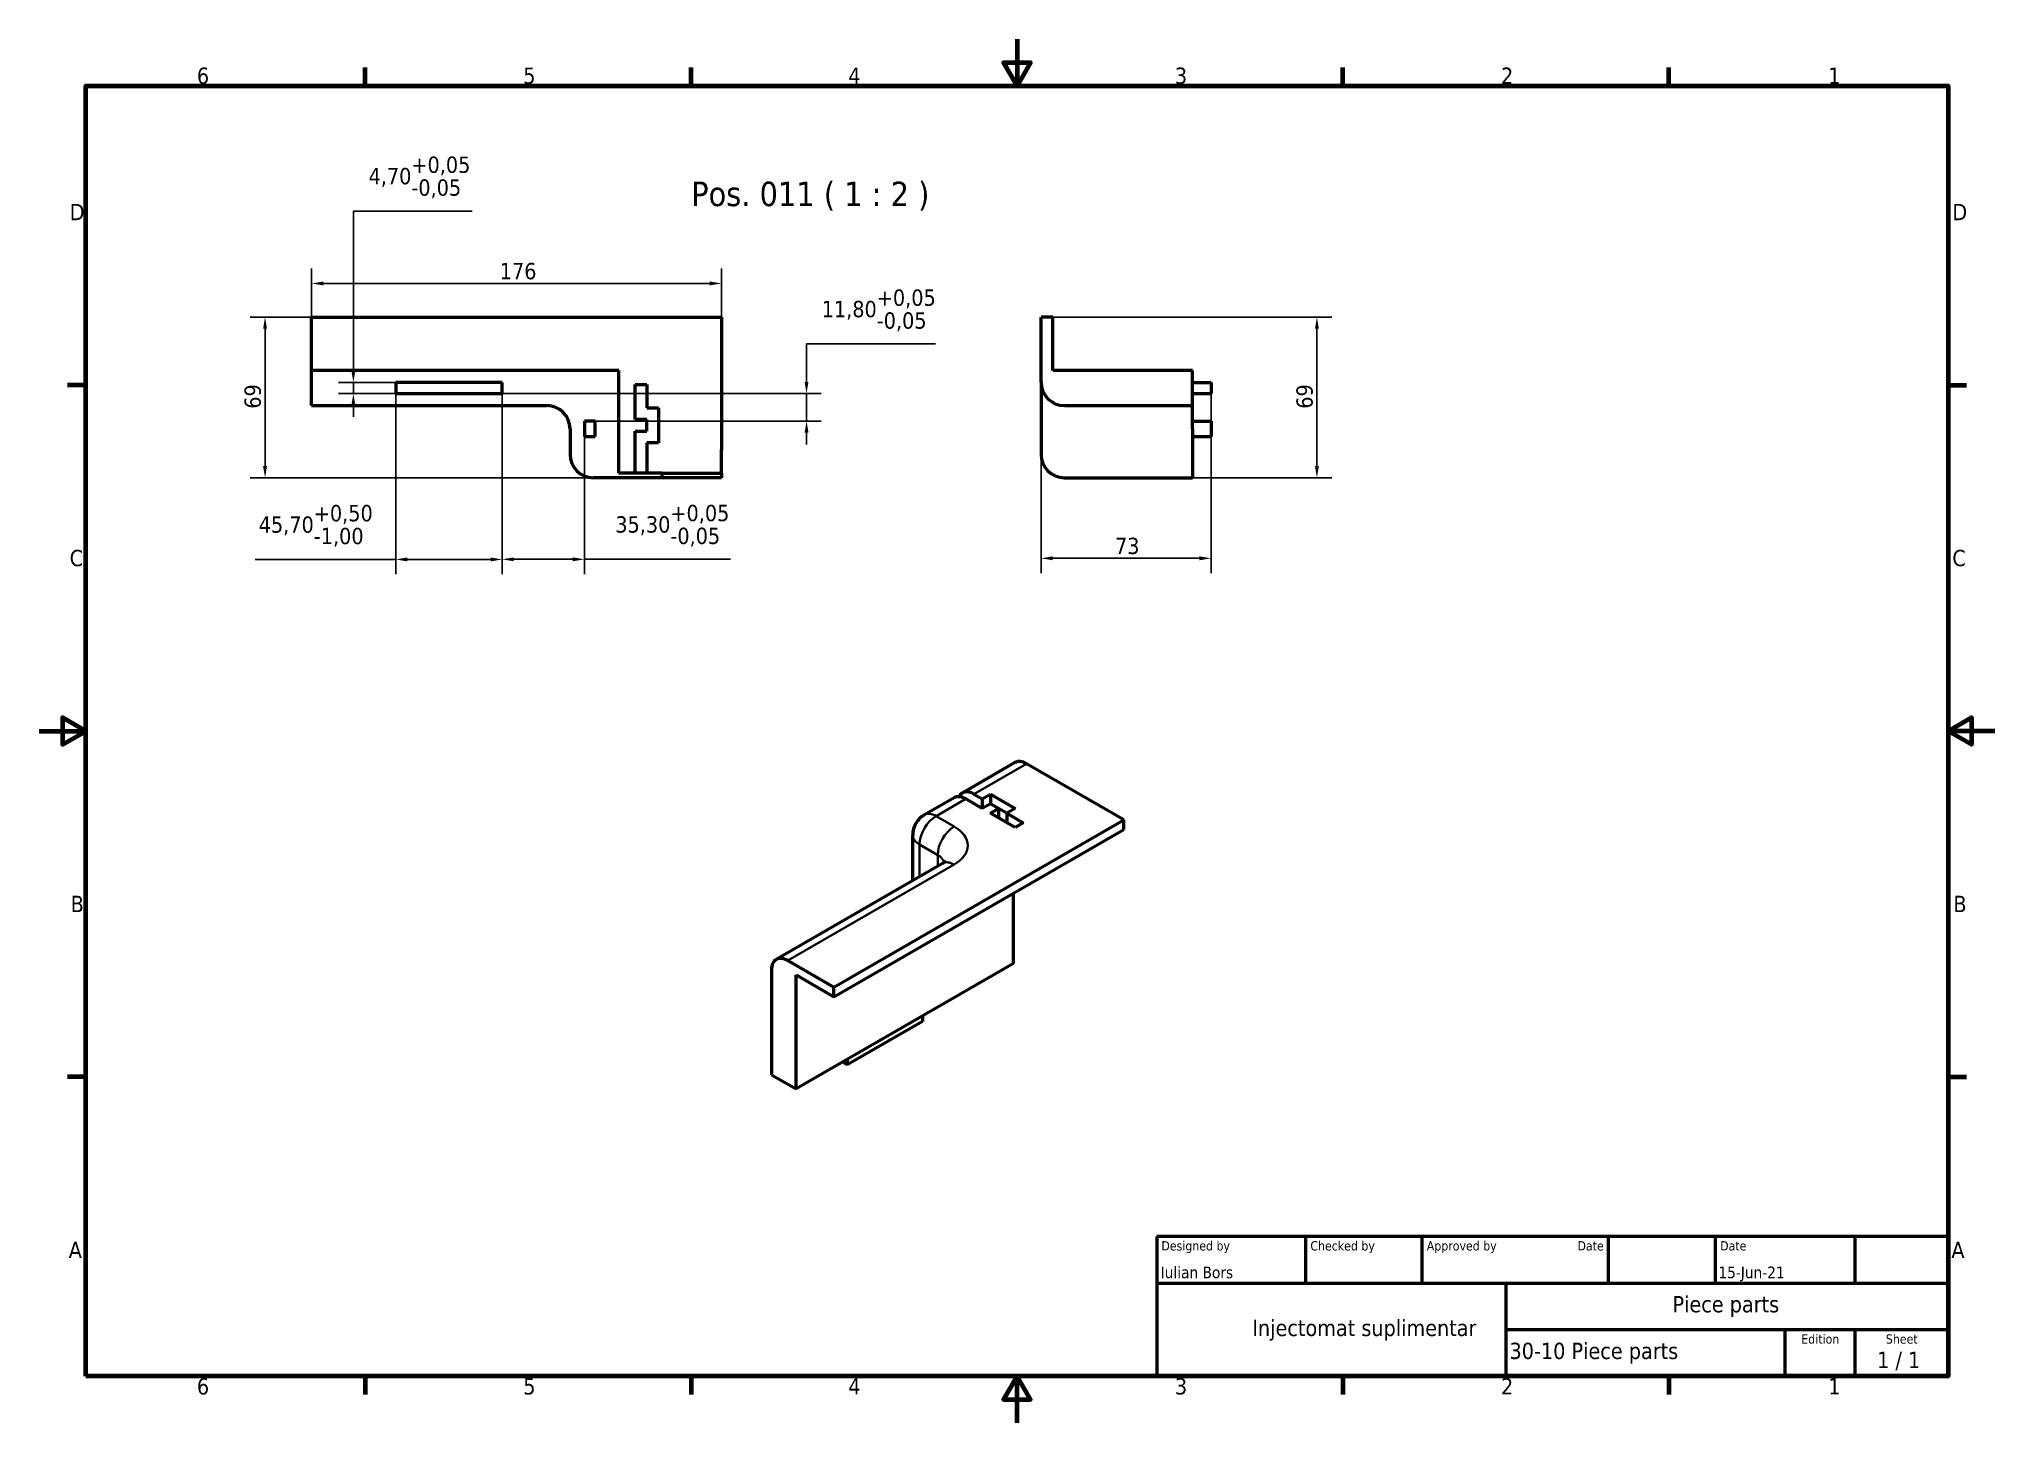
# Model space of a CAD drawing. Header units: millimetres. Extents: x 0 to 840, y 0 to 594.
import ezdxf
from ezdxf.enums import TextEntityAlignment as Align

# ---------------------------------------------------------------- set-up
doc = ezdxf.new("R2010")
doc.units = ezdxf.units.MM
doc.header["$LTSCALE"] = 2
for name, color, linetype, lineweight in [('Border (ISO)', 7, 'Continuous', 70), ('Dimension (ISO)', 7, 'Continuous', 25), ('Symbol (ISO)', 7, 'Continuous', 25), ('Title (ISO)', 7, 'Continuous', 50), ('Visible (ISO)', 7, 'Continuous', 50), ('Visible Narrow (ISO)', 7, 'Continuous', 35)]:
    doc.layers.add(name, color=color, linetype=linetype, lineweight=lineweight)
doc.styles.add('Label Text (ISO)', font='tahoma.ttf')
doc.styles.add('Note Text (ISO)', font='tahoma.ttf')
doc.styles.add('Text Style39', font='tahoma.ttf')
doc.styles.add('Text Style41', font='tahoma.ttf')
doc.dimstyles.new('Default (ISO)', dxfattribs={"dimscale": 2, "dimtxt": 3.5, "dimasz": 2.5, "dimexe": 3.175, "dimexo": 0, "dimgap": 0.762, "dimtad": 1, "dimrnd": 1e-08, "dimzin": 0, "dimtxsty": 'Note Text (ISO)', "dimcen": 0.09, "dimdle": 10, "dimclrd": 256, "dimclre": 256, "dimclrt": 256, "dimazin": 0, "dimtfac": 1.001486, "dimtmove": 0, "dimatfit": 3, "dimfxl": 1, "dimtolj": 1, "dimtzin": 0, "dimlwd": -1, "dimlwe": -1, "dimarcsym": 0})

# ---------------------------------------------------------------- blocks, each defined once
blk = doc.blocks.new('Borders Default Border')
at = {"layer": 'Border (ISO)'}
for p, q in [((70, 287), (70, 290.9)), ((140, 287), (140, 290.9)), ((280, 287), (280, 290.9)), ((350, 287), (350, 290.9)), ((10, 222.75), (6.1, 222.75)), ((410, 222.75), (413.9, 222.75)), ((10, 74.25), (6.1, 74.25)), ((410, 74.25), (413.9, 74.25)), ((70, 10), (70, 6.1)), ((140, 10), (140, 6.1)), ((280, 10), (280, 6.1)), ((350, 10), (350, 6.1))]:
    blk.add_line(p, q, dxfattribs=at)
at = {"layer": 'Border (ISO)', "flags": 128}
for points in [[(210, 297), (210, 287), (207.11, 292), (212.89, 292), (210, 287)], [(10, 10), (10, 287), (410, 287), (410, 10), (10, 10)], [(0, 148.5), (10, 148.5), (5, 151.39), (5, 145.61), (10, 148.5)], [(420, 148.5), (410, 148.5), (415, 151.39), (415, 145.61), (410, 148.5)], [(210, 0), (210, 10), (207.11, 5), (212.89, 5), (210, 10)]]:
    blk.add_lwpolyline(points, dxfattribs=at)
at = {"layer": 'Border (ISO)', "char_height": 3.5, "attachment_point": 7, "style": 'Note Text (ISO)'}
for s, insert in [('6', (33.88, 287.33)), ('5', (103.98, 287.33)), ('4', (173.78, 287.4)), ('3', (243.91, 287.33)), ('2', (313.94, 287.4)), ('1', (384.21, 287.4)), ('D', (6.57, 258.13)), ('D', (410.87, 258.13)), ('C', (6.56, 183.81)), ('C', (410.86, 183.81)), ('B', (6.78, 109.63)), ('B', (411.08, 109.63)), ('A', (6.36, 35.38)), ('A', (410.66, 35.38)), ('6', (33.88, 6.03)), ('5', (103.98, 6.03)), ('4', (173.78, 6.1)), ('3', (243.91, 6.03)), ('2', (313.94, 6.1)), ('1', (384.21, 6.1))]:
    blk.add_mtext(s, dxfattribs=dict(at, insert=insert))
blk = doc.blocks.new('Title Blocks I.A.B')
at = {"layer": 'Title (ISO)'}
for p, q in [((270.07, 130), (100.07, 130)), ((100.07, 130), (100.07, 100)), ((132.07, 120), (132.07, 130)), ((157.07, 120), (157.07, 130)), ((197.07, 120), (197.07, 130)), ((220.07, 120), (220.07, 130)), ((250.07, 120), (250.07, 130)), ((270.07, 100), (270.07, 130)), ((100.07, 120), (270.07, 120)), ((175.07, 120), (175.07, 100)), ((270.07, 110), (175.07, 110)), ((235.07, 100), (235.07, 110)), ((250.07, 100), (250.07, 110)), ((100.07, 100), (270.07, 100))]:
    blk.add_line(p, q, dxfattribs=at)
at = {"layer": 'Title (ISO)', "style": 'Text Style41'}
for s, p in [('Designed by', (101.07, 129)), ('Checked by', (133.07, 129)), ('Approved by', (158.07, 129)), ('Date', (221.07, 129))]:
    blk.add_text(s, height=2, dxfattribs=at).set_placement(p, align=Align.TOP_LEFT)
blk.add_text('Date', height=2, dxfattribs=at).set_placement((196.07, 129), align=Align.TOP_RIGHT)
for s, p in [('Edition', (242.57, 109)), ('Sheet', (260.07, 109))]:
    blk.add_text(s, height=2, dxfattribs=at).set_placement(p, align=Align.TOP_CENTER)
at = {"layer": 'Title (ISO)', "style": 'Note Text (ISO)'}
blk.add_text('1 / 1 ', height=3.5, dxfattribs=at).set_placement((260.07, 103.5), align=Align.MIDDLE_CENTER)
at = {"layer": 'Title (ISO)'}
for tag, p, height, style in [('AUTHOR_001', (100.92, 121.05), 2.5, 'Text Style39'), ('CREATION_DATE_001', (220.69, 121.05), 2.5, 'Text Style39'), ('TITLE_001', (210.83, 113.72), 3.5, 'Note Text (ISO)'), ('COMPANY_001', (102.23, 108.63), 3.5, 'Note Text (ISO)'), ('PART_NUMBER_001', (175.84, 103.7), 3.5, 'Note Text (ISO)')]:
    blk.add_attdef(tag, p, '', height=height, dxfattribs=dict(at, style=style))
at = {"layer": 'Title (ISO)', "style": 'Text Style39'}
for tag, p in [('CHECKED_BY', (133.07, 121)), ('ENG_APPROVED_BY', (158.07, 121))]:
    blk.add_attdef(tag, text='', height=2.5, dxfattribs=at).set_placement(p, align=Align.BOTTOM_LEFT)
blk.add_attdef('ENG_APPROVAL_DATE', text='', height=2.5, dxfattribs=at).set_placement((196.07, 121), align=Align.BOTTOM_RIGHT)
at = {"layer": 'Title (ISO)', "style": 'Note Text (ISO)'}
blk.add_attdef('REVISION_NUMBER', text='', height=3.5, dxfattribs=at).set_placement((242.57, 103.5), align=Align.MIDDLE_CENTER)
blk = doc.blocks.new('*D6')
at = {"layer": 'Defpoints', "color": 0, "transparency": 16777216}
for p in [(293.04, 489.12), (293.04, 474.7), (117.04, 451.7)]:
    blk.add_point(p, dxfattribs=at)
at = {"layer": 'Dimension (ISO)', "transparency": 16777216}
for p, q in [((117.04, 451.7), (117.04, 495.47)), ((122.04, 489.12), (288.04, 489.12)), ((293.04, 474.7), (293.04, 495.47))]:
    blk.add_line(p, q, dxfattribs=at)
for points in [[(122.04, 489.95), (122.04, 488.29), (117.04, 489.12)], [(288.04, 489.95), (288.04, 488.29), (293.04, 489.12)]]:
    blk.add_solid(points, dxfattribs=at)
at = {"layer": 'Dimension (ISO)', "transparency": 16777216, "insert": (197.84, 497.92), "char_height": 7, "attachment_point": 1, "style": 'Note Text (ISO)'}
blk.add_mtext('\\A1;176', dxfattribs=at)
blk = doc.blocks.new('*D7')
at = {"layer": 'Defpoints', "color": 0, "transparency": 16777216}
for p in [(117.04, 474.7), (97.04, 405.7), (267.62, 405.7)]:
    blk.add_point(p, dxfattribs=at)
at = {"layer": 'Dimension (ISO)', "transparency": 16777216}
for p, q in [((117.04, 474.7), (90.69, 474.7)), ((97.04, 469.7), (97.04, 410.7)), ((267.62, 405.7), (90.69, 405.7))]:
    blk.add_line(p, q, dxfattribs=at)
for points in [[(96.2, 469.7), (97.87, 469.7), (97.04, 474.7)], [(96.2, 410.7), (97.87, 410.7), (97.04, 405.7)]]:
    blk.add_solid(points, dxfattribs=at)
at = {"layer": 'Dimension (ISO)', "transparency": 16777216, "insert": (88.22, 435.35), "char_height": 7, "attachment_point": 1, "rotation": 90, "style": 'Note Text (ISO)'}
blk.add_mtext('\\A1;69', dxfattribs=at)
blk = doc.blocks.new('*D8')
at = {"layer": 'Defpoints', "color": 0, "transparency": 16777216}
for p in [(153.19, 441.85), (198.89, 441.85), (198.89, 370.65)]:
    blk.add_point(p, dxfattribs=at)
at = {"layer": 'Dimension (ISO)', "transparency": 16777216}
for p, q in [((153.19, 441.85), (153.19, 364.3)), ((198.89, 441.85), (198.89, 364.3)), ((153.19, 370.65), (92.8, 370.65)), ((193.89, 370.65), (158.19, 370.65))]:
    blk.add_line(p, q, dxfattribs=at)
for points in [[(158.19, 371.48), (158.19, 369.81), (153.19, 370.65)], [(193.89, 371.48), (193.89, 369.81), (198.89, 370.65)]]:
    blk.add_solid(points, dxfattribs=at)
at = {"layer": 'Dimension (ISO)', "transparency": 16777216, "insert": (94.33, 394.03), "char_height": 7, "attachment_point": 1, "style": 'Note Text (ISO)'}
blk.add_mtext('\\A1;45,70{\\H7.0104;\\S+0,50^ -1,00;}', dxfattribs=at)
blk = doc.blocks.new('*D9')
at = {"layer": 'Defpoints', "color": 0, "transparency": 16777216}
for p in [(198.89, 441.85), (234.19, 423.35), (234.19, 370.7)]:
    blk.add_point(p, dxfattribs=at)
at = {"layer": 'Dimension (ISO)', "transparency": 16777216}
for p, q in [((198.89, 441.85), (198.89, 364.35)), ((234.19, 423.35), (234.19, 364.35)), ((203.89, 370.7), (229.19, 370.7)), ((234.19, 370.7), (296.98, 370.7))]:
    blk.add_line(p, q, dxfattribs=at)
for points in [[(203.89, 371.54), (203.89, 369.87), (198.89, 370.7)], [(229.19, 371.54), (229.19, 369.87), (234.19, 370.7)]]:
    blk.add_solid(points, dxfattribs=at)
at = {"layer": 'Dimension (ISO)', "transparency": 16777216, "insert": (247.49, 394.09), "char_height": 7, "attachment_point": 1, "style": 'Note Text (ISO)'}
blk.add_mtext('\\A1;35,30{\\H7.0104;\\S+0,05^ -0,05;}', dxfattribs=at)
blk = doc.blocks.new('*D10')
at = {"layer": 'Defpoints', "color": 0, "transparency": 16777216}
for p in [(198.89, 441.85), (329.61, 441.85), (238.89, 430.05)]:
    blk.add_point(p, dxfattribs=at)
at = {"layer": 'Dimension (ISO)', "transparency": 16777216}
for p, q in [((385.02, 463.15), (329.61, 463.15)), ((329.61, 463.15), (329.61, 451.85)), ((329.61, 446.85), (329.61, 451.85)), ((198.89, 441.85), (335.96, 441.85)), ((329.61, 430.05), (329.61, 441.85)), ((238.89, 430.05), (335.96, 430.05)), ((329.61, 425.05), (329.61, 420.05))]:
    blk.add_line(p, q, dxfattribs=at)
for points in [[(328.78, 446.85), (330.44, 446.85), (329.61, 441.85)], [(328.78, 425.05), (330.44, 425.05), (329.61, 430.05)]]:
    blk.add_solid(points, dxfattribs=at)
at = {"layer": 'Dimension (ISO)', "transparency": 16777216, "insert": (336.13, 486.54), "char_height": 7, "attachment_point": 1, "style": 'Note Text (ISO)'}
blk.add_mtext('\\A1;11,80{\\H7.0104;\\S+0,05^ -0,05;}', dxfattribs=at)
blk = doc.blocks.new('*D11')
at = {"layer": 'Defpoints', "color": 0, "transparency": 16777216}
for p in [(153.19, 446.55), (134.97, 441.85), (153.19, 441.85)]:
    blk.add_point(p, dxfattribs=at)
at = {"layer": 'Dimension (ISO)', "transparency": 16777216}
for p, q in [((186, 520.22), (134.97, 520.22)), ((134.97, 520.22), (134.97, 456.55)), ((134.97, 451.55), (134.97, 456.55)), ((153.19, 446.55), (128.62, 446.55)), ((134.97, 446.55), (134.97, 441.85)), ((153.19, 441.85), (128.62, 441.85)), ((134.97, 436.85), (134.97, 431.85))]:
    blk.add_line(p, q, dxfattribs=at)
for points in [[(134.14, 451.55), (135.8, 451.55), (134.97, 446.55)], [(134.14, 436.85), (135.8, 436.85), (134.97, 441.85)]]:
    blk.add_solid(points, dxfattribs=at)
at = {"layer": 'Dimension (ISO)', "transparency": 16777216, "insert": (141.5, 543.61), "char_height": 7, "attachment_point": 1, "style": 'Note Text (ISO)'}
blk.add_mtext('\\A1;4,70{\\H7.0104;\\S+0,05^ -0,05;}', dxfattribs=at)
blk = doc.blocks.new('*D12')
at = {"layer": 'Defpoints', "color": 0, "transparency": 16777216}
for p in [(430.34, 446.7), (503.34, 441.85), (503.34, 371.14)]:
    blk.add_point(p, dxfattribs=at)
at = {"layer": 'Dimension (ISO)', "transparency": 16777216}
for p, q in [((430.34, 446.7), (430.34, 364.79)), ((503.34, 441.85), (503.34, 364.79)), ((435.34, 371.14), (498.34, 371.14))]:
    blk.add_line(p, q, dxfattribs=at)
for points in [[(435.34, 371.97), (435.34, 370.3), (430.34, 371.14)], [(498.34, 371.97), (498.34, 370.3), (503.34, 371.14)]]:
    blk.add_solid(points, dxfattribs=at)
at = {"layer": 'Dimension (ISO)', "transparency": 16777216, "insert": (462.09, 379.95), "char_height": 7, "attachment_point": 1, "style": 'Note Text (ISO)'}
blk.add_mtext('\\A1;73', dxfattribs=at)
blk = doc.blocks.new('*D13')
at = {"layer": 'Defpoints', "color": 0, "transparency": 16777216}
for p in [(435.34, 474.7), (548.81, 474.7), (495.34, 405.7)]:
    blk.add_point(p, dxfattribs=at)
at = {"layer": 'Dimension (ISO)', "transparency": 16777216}
for p, q in [((435.34, 474.7), (555.16, 474.7)), ((548.81, 410.7), (548.81, 469.7)), ((495.34, 405.7), (555.16, 405.7))]:
    blk.add_line(p, q, dxfattribs=at)
for points in [[(547.98, 469.7), (549.65, 469.7), (548.81, 474.7)], [(547.98, 410.7), (549.65, 410.7), (548.81, 405.7)]]:
    blk.add_solid(points, dxfattribs=at)
at = {"layer": 'Dimension (ISO)', "transparency": 16777216, "insert": (540, 435.35), "char_height": 7, "attachment_point": 1, "rotation": 90, "style": 'Note Text (ISO)'}
blk.add_mtext('\\A1;69', dxfattribs=at)

msp = doc.modelspace()

# ---------------------------------------------------------------- linework, layer by layer
at = {"layer": 'Visible (ISO)'}
for p, q in [((117.036, 474.702), (293.036, 474.702)), ((117.036, 451.702), (117.036, 474.702)), ((293.036, 474.702), (293.036, 417.702)), ((435.341, 474.702), (430.341, 474.702)), ((430.341, 446.702), (430.341, 474.702)), ((435.341, 451.702), (435.341, 474.702)), ((249.036, 451.702), (117.036, 451.702)), ((117.036, 436.702), (117.036, 451.702)), ((198.886, 446.552), (153.186, 446.552)), ((153.186, 446.552), (153.186, 441.852)), ((198.886, 441.852), (198.886, 446.552)), ((249.036, 407.702), (249.036, 451.702)), ((256.036, 430.702), (256.036, 445.702)), ((256.036, 445.702), (261.036, 445.702)), ((261.036, 445.702), (261.036, 435.702)), ((430.341, 446.702), (430.341, 426.702)), ((495.341, 451.702), (435.341, 451.702)), ((495.341, 436.702), (495.341, 451.702)), ((495.341, 446.552), (503.341, 446.552)), ((503.341, 446.552), (503.341, 441.852)), ((153.186, 441.852), (198.886, 441.852)), ((495.341, 441.852), (503.341, 441.852)), ((117.036, 436.702), (218.036, 436.702)), ((238.886, 430.052), (234.186, 430.052)), ((234.186, 430.052), (234.186, 423.352)), ((238.886, 423.352), (238.886, 430.052)), ((261.036, 430.702), (256.036, 430.702)), ((261.036, 435.702), (266.036, 435.702)), ((261.036, 425.702), (261.036, 430.702)), ((266.036, 435.702), (266.036, 420.702)), ((440.341, 436.702), (495.341, 436.702)), ((495.341, 426.702), (495.341, 436.702)), ((495.341, 430.052), (503.341, 430.052)), ((503.341, 430.052), (503.341, 423.352)), ((228.036, 426.702), (228.036, 415.702)), ((234.186, 423.352), (238.886, 423.352)), ((256.036, 417.702), (256.036, 425.702)), ((256.036, 425.702), (261.036, 425.702)), ((266.036, 420.702), (261.036, 420.702)), ((261.036, 420.702), (261.036, 417.702)), ((430.341, 426.702), (430.341, 415.702)), ((495.341, 426.702), (495.341, 415.702)), ((495.341, 423.352), (503.341, 423.352)), ((256.036, 407.702), (256.036, 417.702)), ((261.036, 417.702), (261.036, 407.702)), ((293.036, 407.702), (293.036, 417.702)), ((495.341, 415.702), (495.341, 405.702)), ((267.621, 405.702), (238.036, 405.702)), ((267.621, 407.702), (249.036, 407.702)), ((267.621, 407.702), (293.036, 407.702)), ((267.621, 405.702), (267.621, 407.702)), ((293.036, 405.702), (267.621, 405.702)), ((293.036, 407.702), (293.036, 405.702)), ((440.341, 405.702), (495.341, 405.702)), ((419.126, 283.445), (396.499, 270.382)), ((465.845, 258.864), (424.126, 282.95)), ((401.499, 269.886), (405.034, 267.845)), ((405.034, 267.845), (408.57, 269.886)), ((408.57, 269.886), (419.176, 263.763)), ((408.57, 269.886), (408.57, 265.804)), ((392.963, 268.34), (380.235, 260.992)), ((405.034, 263.763), (397.963, 267.845)), ((405.034, 267.845), (405.034, 263.763)), ((408.57, 265.804), (405.034, 263.763)), ((412.105, 263.763), (408.57, 265.804)), ((408.57, 261.721), (412.105, 263.763)), ((419.176, 255.598), (408.57, 261.721)), ((415.641, 261.721), (412.105, 263.763)), ((412.105, 263.763), (412.105, 259.68)), ((419.176, 263.763), (415.641, 261.721)), ((415.641, 261.721), (422.712, 257.639)), ((415.641, 261.721), (415.641, 257.639)), ((341.395, 187.012), (465.845, 258.864)), ((341.395, 182.929), (465.845, 254.781)), ((375.235, 232.794), (375.235, 252.332)), ((422.712, 257.639), (419.176, 255.598)), ((465.845, 254.781), (465.845, 258.864)), ((388.013, 240.171), (316.596, 198.938)), ((418.469, 197.218), (418.469, 227.428)), ((314.524, 194.36), (314.524, 149.453)), ((321.596, 198.443), (341.395, 187.012)), ((418.469, 197.218), (325.131, 143.329)), ((325.131, 192.319), (341.395, 182.929)), ((325.131, 143.329), (325.131, 192.319)), ((341.395, 182.929), (341.395, 187.012)), ((379.366, 172.315), (347.051, 153.658)), ((379.366, 174.642), (379.366, 172.315)), ((347.051, 153.658), (345.036, 154.821)), ((347.051, 155.985), (347.051, 153.658)), ((314.524, 149.453), (325.131, 143.329))]:
    msp.add_line(p, q, dxfattribs=at)
for centre, start, end in [((440.341, 446.702), 180, 270), ((218.036, 426.702), 0, 90), ((238.036, 415.702), 180, 270), ((440.341, 415.702), 180, 270), ((385.235, 252.332), 120, 180)]:
    msp.add_arc(centre, 10, start, end, dxfattribs=at)
for centre, end_param in [((424.126, 274.785), 6.2831853), ((397.963, 259.68), 6.2831853), ((401.499, 261.721), 6.6445524), ((321.596, 190.278), 7.0685835)]:
    msp.add_ellipse(centre, major_axis=(-5, 8.66), ratio=0.5773503, start_param=5.4977871, end_param=end_param, dxfattribs=at)
msp.add_open_spline([(388.013, 240.171), (388.361, 240.372), (388.635, 240.562), (389.026, 240.873), (389.143, 240.993), (389.215, 241.075), (389.225, 241.088), (389.225, 241.088)], degree=3, knots=[4.71238898, 4.71238898, 4.71238898, 4.71238898, 4.86946861, 4.86946861, 5.02654825, 5.02654825, 5.0928775, 5.0928775, 5.0928775, 5.0928775], dxfattribs=at)
at = {"layer": 'Visible Narrow (ISO)'}
for p, q in [((401.499, 269.886), (424.126, 282.95)), ((385.235, 260.497), (397.963, 267.845)), ((393.013, 256.006), (385.235, 260.497)), ((378.164, 248.249), (385.942, 243.758)), ((378.164, 234.485), (378.164, 248.249)), ((385.942, 243.758), (385.942, 238.975)), ((321.596, 198.443), (393.013, 239.676))]:
    msp.add_line(p, q, dxfattribs=at)
for centre, major_axis, start_param, end_param in [((385.235, 252.332), (-5, -8.66), 3.9269908, 5.4977871), ((385.235, 252.332), (-5, 8.66), 5.4977871, 6.2831853), ((385.235, 252.332), (-10, 0), 0, 0.7853982), ((393.013, 247.841), (5, 8.66), 0.7853982, 2.3561945), ((378.871, 247.841), (20, 0), 5.4977871, 7.0685835), ((378.871, 239.676), (10, 0), 0.1679057, 0.7853982), ((393.013, 231.511), (-5, 8.66), 5.4977871, 6.2831853)]:
    msp.add_ellipse(centre, major_axis=major_axis, ratio=0.5773503, start_param=start_param, end_param=end_param, dxfattribs=at)

# ---------------------------------------------------------------- block references
at = {"xscale": 2, "yscale": 2, "zscale": 2}
msp.add_blockref('Borders Default Border', (0, 0), dxfattribs=at)
msp.add_blockref('Title Blocks I.A.B', (279.857, -180), dxfattribs=at).add_auto_attribs({'TITLE_001': 'Piece parts', 'PART_NUMBER_001': '30-10 Piece parts', 'COMPANY_001': '              Injectomat suplimentar', 'AUTHOR_001': 'Iulian Bors', 'CREATION_DATE_001': '15-Jun-21'})

# ---------------------------------------------------------------- texts
at = {"layer": 'Symbol (ISO)', "insert": (280.067, 520.436), "char_height": 10.5, "attachment_point": 7, "style": 'Label Text (ISO)'}
msp.add_mtext('Pos. 011 ( 1 : 2 )', dxfattribs=at)

# ---------------------------------------------------------------- dimensions: what is measured, and where the dimension line sits
at = {"layer": 'Dimension (ISO)'}
for base, p1, p2, angle, override, picture, middle in [((134.971, 441.852), (153.186, 446.552), (153.186, 441.852), 90, {"dimgap": 0.762, "dimtih": 1, "dimtoh": 1, "dimdec": 2, "dimtol": 1, "dimlim": 0, "dimtp": 0.05, "dimtm": 0.05, "dimtdec": 2, "dimtofl": 1, "dimtmove": 1, "dimatfit": 1}, '*D11', (136.298, 520.218)), ((293.036, 489.119), (117.036, 451.702), (293.036, 474.702), 180, {"dimgap": 0.762, "dimdec": 0, "dimtol": 0, "dimlim": 0, "dimtp": 0, "dimtm": 0, "dimtdec": 2, "dimtofl": 0, "dimatfit": 1}, '*D6', (205.036, 489.119)), ((329.61, 441.852), (238.886, 430.052), (198.886, 441.852), 270, {"dimgap": 0.762, "dimtih": 1, "dimtoh": 1, "dimdec": 2, "dimtol": 1, "dimlim": 0, "dimtp": 0.05, "dimtm": 0.05, "dimtdec": 2, "dimtofl": 1, "dimtmove": 1, "dimatfit": 1}, '*D10', (330.085, 463.153)), ((97.036, 405.702), (117.036, 474.702), (267.621, 405.702), 270, {"dimgap": 0.762, "dimdec": 0, "dimtol": 0, "dimlim": 0, "dimtp": 0, "dimtm": 0, "dimtdec": 2, "dimtofl": 0, "dimatfit": 1}, '*D7', (97.036, 440.202)), ((548.813, 474.702), (495.341, 405.702), (435.341, 474.702), 90, {"dimgap": 0.762, "dimdec": 0, "dimtol": 0, "dimlim": 0, "dimtp": 0, "dimtm": 0, "dimtdec": 2, "dimtofl": 0, "dimatfit": 1}, '*D13', (548.813, 440.202)), ((198.886, 370.647), (153.186, 441.852), (198.886, 441.852), 180, {"dimgap": 0.762, "dimdec": 2, "dimtol": 1, "dimlim": 0, "dimtp": 0.5, "dimtm": 1, "dimtdec": 2, "dimtofl": 0, "dimatfit": 2}, '*D8', (118.501, 370.647)), ((234.186, 370.702), (198.886, 441.852), (234.186, 423.352), 180, {"dimgap": 0.762, "dimdec": 2, "dimtol": 1, "dimlim": 0, "dimtp": 0.05, "dimtm": 0.05, "dimtdec": 2, "dimtofl": 0, "dimatfit": 2}, '*D9', (271.47, 370.702))]:
    dim = msp.add_linear_dim(base=base, p1=p1, p2=p2, angle=angle, dimstyle='Default (ISO)', override=override, dxfattribs=at)
    dim.commit()
    dim.dimension.update_dxf_attribs({"geometry": picture, "text_midpoint": middle, "dimtype": 160})
dim = msp.add_linear_dim(base=(503.341, 371.138), p1=(430.341, 446.702), p2=(503.341, 441.852), dimstyle='Default (ISO)', override={"dimgap": 0.762, "dimdec": 0, "dimtol": 0, "dimlim": 0, "dimtp": 0, "dimtm": 0, "dimtdec": 2, "dimtofl": 0, "dimatfit": 1}, dxfattribs=at)
dim.commit()
dim.dimension.update_dxf_attribs({"geometry": '*D12', "text_midpoint": (466.841, 371.138), "dimtype": 160})

doc.saveas('drawing.dxf')
